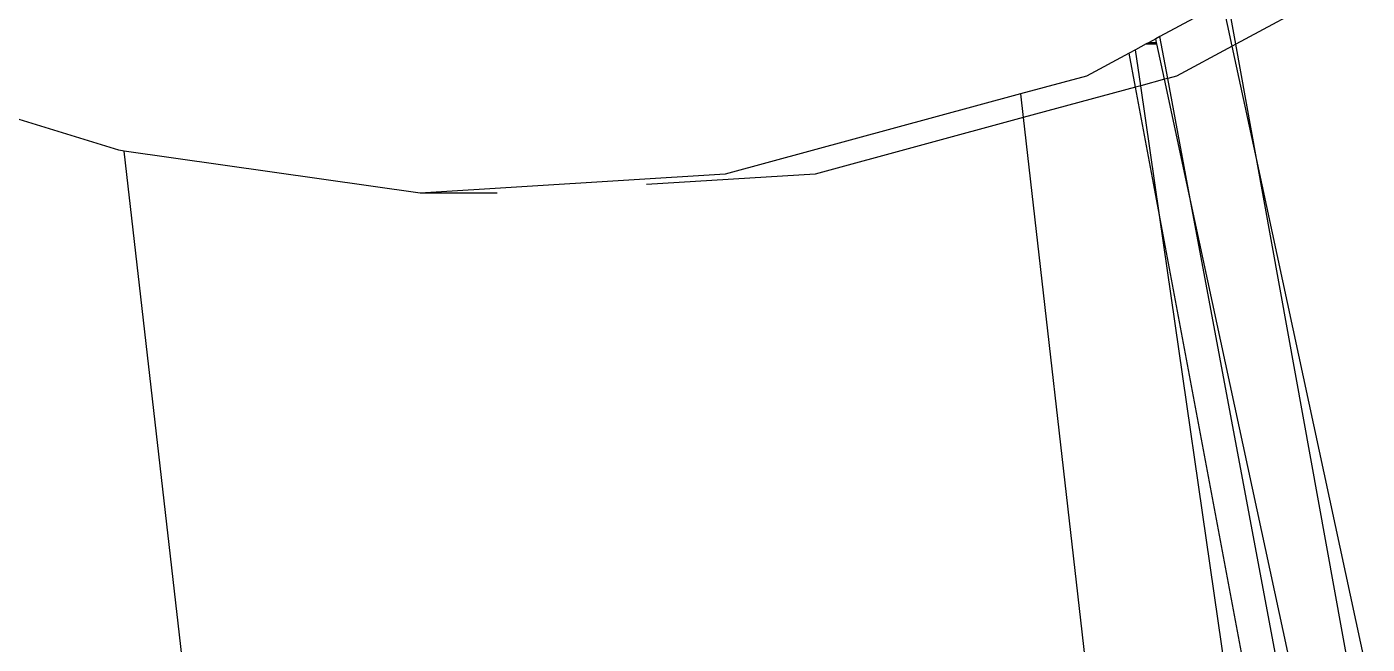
# Model space of a CAD drawing. Extents: x -24961 to 905641, y -154323 to 635957.
# Drawn here: x 437965.69 to 438006.66, y -143386.54 to -143367.68 of the extents above; entities that cross this region are included whole.
import ezdxf

# ---------------------------------------------------------------- set-up
doc = ezdxf.new("R2010")
doc.units = 0
doc.header["$LTSCALE"] = 1000
doc.header["$MEASUREMENT"] = 0

msp = doc.modelspace()

# ---------------------------------------------------------------- linework, layer by layer
for p, q in [((438008.52, -143365.051), (438002.637, -143368.211)), ((438002.246, -143366.945), (438000.32, -143367.979)), ((438002.531, -143368.268), (438002.246, -143366.945)), ((438002.637, -143368.211), (438002.394, -143366.865)), ((438000.32, -143367.979), (438000.196, -143368.045)), ((438000.559, -143369.255), (438000.32, -143367.979)), ((437999.576, -143368.378), (437999.379, -143368.484)), ((437999.903, -143368.203), (437999.576, -143368.378)), ((437999.735, -143369.479), (437999.576, -143368.378)), ((437999.99, -143368.156), (437999.903, -143368.203)), ((437999.903, -143368.203), (438000.23, -143368.203)), ((438000.196, -143368.045), (437999.99, -143368.156)), ((437999.99, -143368.156), (438000.22, -143368.156)), ((438000.22, -143368.156), (438000.196, -143368.045)), ((438000.23, -143368.203), (438000.22, -143368.156)), ((438000.462, -143369.281), (438000.23, -143368.203)), ((438002.531, -143368.268), (438000.83, -143369.182)), ((438002.637, -143368.211), (438002.531, -143368.268)), ((438003.27, -143371.701), (438002.531, -143368.268)), ((438003.27, -143371.701), (438002.637, -143368.211)), ((437999.379, -143368.484), (437998.081, -143369.182)), ((437999.574, -143369.522), (437999.379, -143368.484)), ((437998.081, -143369.182), (437996.061, -143369.73)), ((438000.559, -143369.255), (438000.462, -143369.281)), ((438000.83, -143369.182), (438000.559, -143369.255)), ((438001.249, -143372.932), (438000.559, -143369.255)), ((437999.574, -143369.522), (437996.143, -143370.453)), ((437999.735, -143369.479), (437999.574, -143369.522)), ((438000.307, -143373.432), (437999.574, -143369.522)), ((438000.462, -143369.281), (437999.735, -143369.479)), ((438000.307, -143373.432), (437999.735, -143369.479)), ((438001.249, -143372.932), (438000.462, -143369.281)), ((437996.061, -143369.73), (437987.036, -143372.178)), ((437996.061, -143369.73), (437996.143, -143370.453)), ((437968.504, -143371.452), (437964.148, -143370.109)), ((437996.143, -143370.453), (437989.785, -143372.178)), ((437996.143, -143370.453), (437998.03, -143386.968)), ((437968.668, -143371.475), (437968.504, -143371.452)), ((437970.438, -143386.968), (437968.668, -143371.475)), ((437977.708, -143372.763), (437968.668, -143371.475)), ((438006.15, -143387.592), (438003.27, -143371.701)), ((438006.634, -143387.321), (438003.27, -143371.701)), ((437987.036, -143372.178), (437977.708, -143372.763)), ((437989.785, -143372.178), (437984.632, -143372.501)), ((437980.065, -143372.763), (437977.708, -143372.763)), ((438004.22, -143388.776), (438001.249, -143372.932)), ((438004.612, -143388.552), (438001.249, -143372.932)), ((438003.278, -143389.275), (438000.307, -143373.432)), ((438002.642, -143389.574), (438000.307, -143373.432))]:
    msp.add_line(p, q)

doc.saveas('drawing.dxf')
